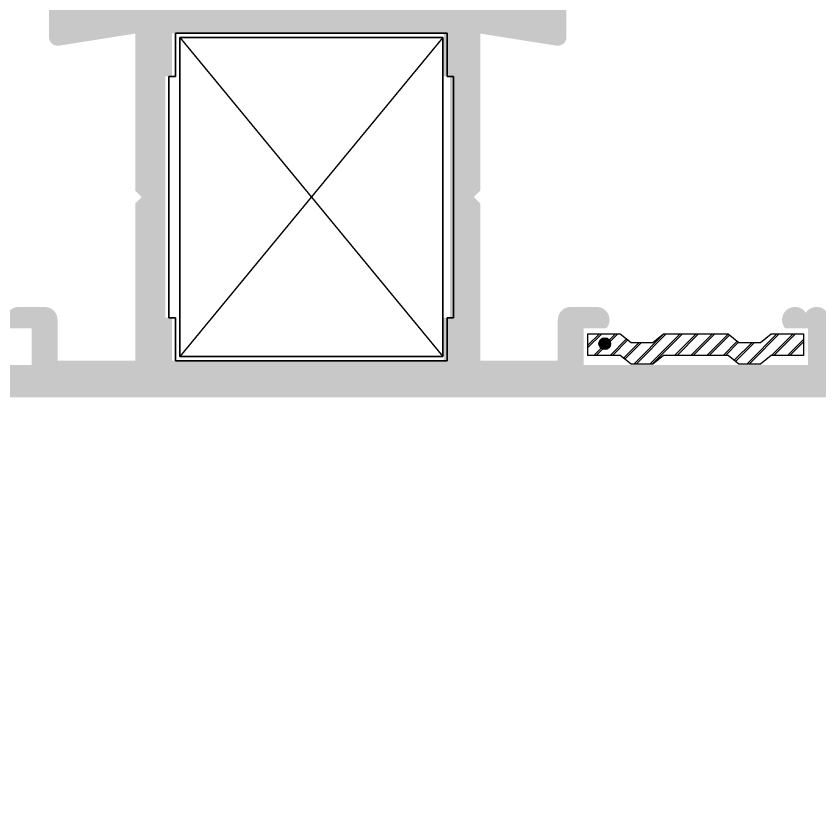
# Model space of a CAD drawing. Header units: inches. Extents: x 21 to 32698, y 13 to 3712.
# Drawn here: x 5615.443 to 5619.171, y 961.41 to 965.058 of the extents above; entities that cross this region are included whole.
import ezdxf

# ---------------------------------------------------------------- set-up
doc = ezdxf.new("R2010")
doc.units = ezdxf.units.IN
doc.header["$MEASUREMENT"] = 0
doc.set_wipeout_variables(frame=1)
for name, color, linetype, lineweight in [('Z_MİM_-KM-GLAZ', 8, 'Continuous', 25), ('Z_MİM_-KM-PATTERN-00', 8, 'Continuous', 25), ('Z_MİM_-KM-STRS', 8, 'Continuous', 25), ('Z_MİM_aksesuar_k', 8, 'Continuous', 25), ('Z_MİM_PROFIL', 8, 'Continuous', 25), ('Z_MİM_yazı_numara_k', 8, 'Continuous', 25)]:
    doc.layers.add(name, color=color, linetype=linetype, lineweight=lineweight)

# ---------------------------------------------------------------- blocks, each defined once
blk = doc.blocks.new('TRETUVAR')
at = {"layer": 'Z_MİM_-KM-PATTERN-00'}
h = blk.add_hatch(dxfattribs=at)
h.set_pattern_fill('AR-B816', color=256, scale=0.3, angle=90)
h.set_pattern_definition([(90, (21322.77130909153, 490.0316560943374), (-60.96, 3.7e-15), []), (180, (21322.77130909153, 490.0316560943374), (-60.96, -60.96), [60.96, -60.96])])
h.paths.add_polyline_path([(22632.77169056126, 2700.032280015586), (19252.77154027122, 2700.032280015586), (19252.77154027122, 2750.032225665604), (19097.77169698004, 2750.032280015583), (19097.77168145146, 2610.032280015588), (22542.77169056112, 2610.032280015588), (22542.77169056112, 2080.129651826152), (22697.77169056127, 2080.129651826152), (22697.77169056127, 1460.129651826151), (22542.77169056112, 1460.129651826151), (22542.77169056112, 980.0316989327548), (21222.77130909154, 980.0316989327546), (21222.77130909154, 590.0316560943356), (20152.77217335889, 590.0316560943356), (20152.77217335889, 980.031698932755), (19012.77152781016, 980.031698932755), (19012.77470603974, 1635.03117946213), (18722.77148703119, 1635.03117946213), (18722.77180417994, 2610.032280015588), (18807.77168921575, 2610.032280015588), (18807.77168921575, 2750.032280015588), (18632.77183330595, 2750.032280015588), (18632.77145790545, 1545.031179462132), (18922.7742659759, 1545.031179462133), (18922.77108774632, 890.0316989327565), (19882.77217335889, 890.0316989327565), (19882.77217335889, 665.0171917296054), (20022.75057058745, 665.0334293441427), (20022.77046885415, 490.0316560943373), (21322.77130909153, 490.0316560943373), (21322.77130909153, 890.0316989327565), (22632.77169056126, 890.0316989327571), (22632.77169056126, 1220.129651826155), (22797.7716905614, 1220.129651826155), (22797.7716905614, 2180.129651826148), (22632.77169056126, 2180.129651826148)])
h.paths.add_polyline_path([(19082.77168921575, 2750.032280015588), (18822.77168921575, 2750.032280015588), (18822.77168921575, 2610.032280015588), (19082.77168921575, 2610.032280015588)], flags=16)
blk = doc.blocks.new('-KM-AL1 150_900')
blk.add_wipeout([(151.48787765189405, -34.020015651829965), (151.72578753232278, -15.47991156819623), (149.45002251653852, -15.450016401351206), (149.45002251649908, 7.149983598684599), (9.450022516542688, 7.149983599164699), (9.450022516542688, -15.450016401351206), (7.397848611566587, -15.450016401351206), (7.567335590771805, -34.0610793052372)])
h = blk.add_hatch()
h.set_pattern_fill('ANSI31', color=256, scale=0.0166666666666667, angle=270, style=0)
h.set_pattern_definition([(44.99999999999996, (59.00231142622215, -105.5849166180051), (0.0374177338377881, -0.0374177338377881), [])])
h.paths.add_polyline_path([(20.78767276921281, -34.05025711884264), (20.78767276921281, -33.95025711884227), (20.93767276921426, -33.95025711884227), (20.98767276921718, -33.99025711883314), (21.08767276921572, -33.99025711883314), (21.13767276921135, -33.95025711884227), (21.43767276921426, -33.95025711884227), (21.48767276921717, -33.99025711883314), (21.58767276921571, -33.99025711883314), (21.63767276921135, -33.95025711884227), (21.78767276921281, -33.95025711884227), (21.78767276921281, -34.05025711884264), (21.63767276921135, -34.05025711884264), (21.58767276921571, -34.09025711883352), (21.48767276921717, -34.09025711883352), (21.43767276921426, -34.05025711884264), (21.13767276921135, -34.05025711884264), (21.08767276921572, -34.09025711883352), (20.98767276921718, -34.09025711883352), (20.93767276921426, -34.05025711884264)])
h = blk.add_hatch()
h.set_pattern_fill('ANSI31', color=256, scale=0.0166666666666667, angle=89.99999999999999, style=0)
h.set_pattern_definition([(225, (147.3929402995927, 32.41075166789324), (-0.0374177338377881, 0.0374177338377881), [])])
h.paths.add_polyline_path([(20.78767276921281, -34.05025711884264), (20.78767276921281, -33.95025711884227), (20.93767276921426, -33.95025711884227), (20.98767276921718, -33.99025711883314), (21.08767276921572, -33.99025711883314), (21.13767276921135, -33.95025711884227), (21.43767276921426, -33.95025711884227), (21.48767276921717, -33.99025711883314), (21.58767276921571, -33.99025711883314), (21.63767276921135, -33.95025711884227), (21.78767276921281, -33.95025711884227), (21.78767276921281, -34.05025711884264), (21.63767276921135, -34.05025711884264), (21.58767276921571, -34.09025711883352), (21.48767276921717, -34.09025711883352), (21.43767276921426, -34.05025711884264), (21.13767276921135, -34.05025711884264), (21.08767276921572, -34.09025711883352), (20.98767276921718, -34.09025711883352), (20.93767276921426, -34.05025711884264)])
at = {"layer": 'Z_MİM_PROFIL'}
h = blk.add_hatch(color=256, dxfattribs=at)
h.paths.add_polyline_path([(20.36938849800208, -32.3952571188147), (19.487672769239, -32.3952571188147), (18.60595704047591, -32.3952571188147, -0.8430389971078863), (18.54767276924394, -32.38525711882812), (18.54767276924394, -32.3652571188095), (18.62127372017858, -32.09057463037789), (18.60288201135699, -32.07218292158086, 0.1763269807107753), (18.59048299059213, -32.06640116323706), (18.35028744152078, -32.04538677565779, 1.138358678191589), (18.35278330685833, -32.10483411867607, 0.6976992708878047), (18.32462613085226, -32.15360115275689), (18.41767276923929, -32.26525711881004), (18.41767276923929, -32.39686551851173), (18.32141445356683, -32.41211133795332, 0.36891947710937), (18.28767183218588, -32.45161887158611), (18.28767183218588, -32.57311468667376, 0.4610063144275496), (18.33392921079212, -32.6126222202829), (18.68767089511675, -32.55659504158393), (18.68767089511675, -33.2852589929289), (18.71766902099625, -33.31525711881023), (18.68767089511675, -33.34525524469063), (18.68767089511675, -34.07525711881954), (18.32767276925006, -34.07525711881954), (18.32767276925006, -33.88525711882812, 0.4142135623730949), (18.26767276924511, -33.82525711881954), (18.14767276924976, -33.82525711881954, 0.6482315195121855), (18.10295140969538, -33.92525711881899), (18.20767276923288, -33.92525711881899), (18.20767276923288, -34.09525711883816), (17.16767276923929, -34.09525711883816), (17.16767276923929, -33.92525711881899), (17.27239412879862, -33.92525711881899, 1.074744973883476), (17.1776727692486, -33.85209087091971, 0.7429545911560309), (17.06767276924074, -33.88525711882812), (17.06767276924074, -34.08525711882885), (16.64767276924976, -34.08525711882885), (16.64767276924976, -33.79525711883798), (16.51091759053815, -33.79525711883798, 0.7469656303913828), (16.48371043161751, -33.88720673744592, -0.2368982326044688), (16.4676727692422, -33.89525711883744), (16.54767276924394, -33.89525711883744), (16.54767276924394, -34.10525711882383), (16.08767276923754, -34.10525711882383), (16.08767276923754, -33.89525711883744), (16.16767276923929, -33.89525711883744, 4.221221868207133), (16.15163510687125, -33.88720673744592, 0.746965630390981), (16.12442794794333, -33.79525711883798), (15.987672769239, -33.79525711883798), (15.987672769239, -34.22525711881917, 0.4142135623744271), (16.00767276923579, -34.2452571188378), (22.9676727692422, -34.2452571188378, 0.4142135623729288), (22.987672769239, -34.22525711881917), (22.987672769239, -33.79525711883798), (22.85091759053466, -33.79525711883798, 0.7469656303913901), (22.82371043160674, -33.88720673744592, -0.2368982326036203), (22.80767276923143, -33.89525711883744), (22.88767276924045, -33.89525711883744), (22.88767276924045, -34.10525711882383), (22.42767276922677, -34.10525711882383), (22.42767276922677, -33.89525711883744), (22.5076727692358, -33.89525711883744, 4.2212218681452), (22.49163510686049, -33.88720673744592, 0.7469656303913835), (22.46442794793257, -33.79525711883798), (22.32767276922823, -33.79525711883798), (22.32767276922823, -34.08525711882885), (21.90767276922997, -34.08525711882885), (21.90767276922997, -33.88525711882812, 0.7429545911579817), (21.79767276924394, -33.85209087091971, 1.074744973874497), (21.70295140969392, -33.92525711881899), (21.80767276923143, -33.92525711881899), (21.80767276923143, -34.09525711883816), (20.76767276924511, -34.09525711883816), (20.76767276924511, -33.92525711881899), (20.87239412880444, -33.92525711881899, 0.6482315195116471), (20.82767276925006, -33.82525711881954), (20.70767276923289, -33.82525711881954, 0.4142135623733723), (20.64767276924976, -33.88525711882812), (20.64767276924976, -34.07525711881954), (20.28767464336124, -34.07525711881954), (20.28767464336124, -33.34525524469063), (20.25767651748174, -33.31525711881023), (20.28767464336124, -33.2852589929289), (20.28767464336124, -32.55659504158393), (20.6414163277077, -32.6126222202829, 0.461006314427722), (20.68767370631395, -32.57311468667376), (20.68767370631395, -32.45161887158611, 0.3689194771100714), (20.65393108491116, -32.41211133795332), (20.55767276923143, -32.39686551851173), (20.55767276923143, -32.26525711881004), (20.65071940762573, -32.15360115275689, 0.697699270887671), (20.62256223161967, -32.10483411867607, 1.138358678191589), (20.62505809695722, -32.04538677565779), (20.38486254788586, -32.06640116323706, 0.1763269807108412), (20.372463527121, -32.07218292158086), (20.35407181829942, -32.09057463037789), (20.43571124500886, -32.3952571188147), (20.42595704049745, -32.3952571188147, -0.7071067811902072)])
h.paths.add_polyline_path([(20.11767464336299, -32.55525711880091), (20.11767464336299, -32.75525711880073), (20.14767464336911, -32.75525711880073), (20.14767464336911, -33.87525711881881), (20.11767464336299, -33.87525711881881), (20.11767464336299, -34.07525711881954), (19.487672769239, -34.07525711881954), (18.85767089510773, -34.07525711881954), (18.85767089510773, -33.87525711881881), (18.82767089510162, -33.87525711881881), (18.82767089510162, -32.75525711880073), (18.85767089510773, -32.75525711880073), (18.85767089510773, -32.55525711880091), (19.487672769239, -32.55525711880091)], flags=16)
at = {"layer": 'Z_MİM_yazı_numara_k'}
h = blk.add_hatch(dxfattribs=at)
h.set_pattern_fill('LINE', color=256, scale=0.0375, angle=225, style=0)
h.set_pattern_definition([(225, (29.85593084462744, -36.12007342549532), (0.0033145630368119, -0.0033145630368119), [])])
edge = h.paths.add_edge_path()
edge.add_arc((20.86561494302441, -33.99585834087793), 0.0271368228285661, 0, 360)
h = blk.add_hatch(dxfattribs=at)
h.set_pattern_fill('LINE', color=256, scale=0.0375, angle=44.99999999999999, style=0)
h.set_pattern_definition([(44.99999999999999, (176.5393208811802, -37.05409152461653), (-0.0033145630368119, 0.0033145630368119), [])])
edge = h.paths.add_edge_path()
edge.add_arc((20.86561494302441, -33.99585834087793), 0.0271368228285661, 0, 360)
for points in [[(20.1341275203813, -33.87525711884246), (20.16412752035831, -33.87525711884246), (20.16412752035831, -32.75525711882347), (20.1341275203813, -32.75525711882347), (20.1341275203813, -32.55525711882365), (19.50412564625003, -32.55525711882365), (18.87412377212603, -32.55525711882365), (18.87412377212603, -32.75525711882347), (18.84412377214175, -32.75525711882347), (18.84412377214175, -33.87525711884246), (18.87412377212603, -33.87525711884246), (18.87412377212603, -34.07525711884228), (19.50412564625003, -34.07525711884228), (20.1341275203813, -34.07525711884228)], [(21.13767276921135, -34.05025711884264), (21.08767276921572, -34.09025711883352), (20.98767276921718, -34.09025711883352), (20.93767276921426, -34.05025711884264), (20.78767276921281, -34.05025711884264), (20.78767276921281, -33.95025711884227), (20.93767276921426, -33.95025711884227), (20.98767276921718, -33.99025711883314), (21.08767276921572, -33.99025711883314), (21.13767276921135, -33.95025711884227), (21.43767276921426, -33.95025711884227), (21.48767276921717, -33.99025711883314), (21.58767276921571, -33.99025711883314), (21.63767276921135, -33.95025711884227), (21.78767276921281, -33.95025711884227), (21.78767276921281, -34.05025711884264), (21.63767276921135, -34.05025711884264), (21.58767276921571, -34.09025711883352), (21.48767276921717, -34.09025711883352), (21.43767276921426, -34.05025711884264)], [(21.13767276921135, -34.05025711884264), (21.08767276921572, -34.09025711883352), (20.98767276921718, -34.09025711883352), (20.93767276921426, -34.05025711884264), (20.78767276921281, -34.05025711884264), (20.78767276921281, -33.95025711884227), (20.93767276921426, -33.95025711884227), (20.98767276921718, -33.99025711883314), (21.08767276921572, -33.99025711883314), (21.13767276921135, -33.95025711884227), (21.43767276921426, -33.95025711884227), (21.48767276921717, -33.99025711883314), (21.58767276921571, -33.99025711883314), (21.63767276921135, -33.95025711884227), (21.78767276921281, -33.95025711884227), (21.78767276921281, -34.05025711884264), (21.63767276921135, -34.05025711884264), (21.58767276921571, -34.09025711883352), (21.48767276921717, -34.09025711883352), (21.43767276921426, -34.05025711884264)]]:
    blk.add_lwpolyline(points, close=True)
at = {"layer": 'Z_MİM_aksesuar_k'}
for p, q in [((20.11412752036267, -32.57525711884227), (18.89412377214467, -34.05525711882365)), ((18.89412377214467, -32.57525711884227), (20.11412752036267, -34.05525711882365)), ((18.89412377214467, -32.57525711884227), (20.11412752036267, -34.05525711882365)), ((20.11412752036267, -32.57525711884227), (18.89412377214467, -34.05525711882365)), ((20.11412752036267, -32.57525711884227), (18.89412377214467, -34.05525711882365)), ((18.89412377214467, -32.57525711884227), (20.11412752036267, -34.05525711882365))]:
    blk.add_line(p, q, dxfattribs=at)
for points in [[(18.89412377214467, -32.57525711884227), (20.11412752036267, -32.57525711884227), (20.11412752036267, -34.05525711882365), (18.89412377214467, -34.05525711882365)], [(20.11412752036267, -32.57525711884227), (18.89412377214467, -32.57525711884227), (18.89412377214467, -34.05525711882365), (20.11412752036267, -34.05525711882365)], [(18.89412377214467, -32.57525711884227), (20.11412752036267, -32.57525711884227), (20.11412752036267, -34.05525711882365), (18.89412377214467, -34.05525711882365)]]:
    blk.add_lwpolyline(points, close=True, dxfattribs=at)
at = {"layer": 'Z_MİM_PROFIL'}
for points in [[(18.87412377212603, -32.55525711880091), (19.50412564625003, -32.55525711880091), (20.1341275203813, -32.55525711880091), (20.1341275203813, -32.75525711880073), (20.16412752035831, -32.75525711880073), (20.16412752035831, -33.87525711881881), (20.1341275203813, -33.87525711881881), (20.1341275203813, -34.07525711881954), (19.50412564625003, -34.07525711881954), (18.87412377212603, -34.07525711881954), (18.87412377212603, -33.87525711881881), (18.8441237720981, -33.87525711881881), (18.8441237720981, -32.75525711880073), (18.87412377212603, -32.75525711880073)], [(20.1341275203813, -32.55525711877726), (19.50412564625003, -32.55525711877726), (18.87412377212603, -32.55525711877726), (18.87412377212603, -32.75525711877708), (18.84412377214175, -32.75525711877708), (18.84412377214175, -33.87525711879607), (18.87412377212603, -33.87525711879607), (18.87412377212603, -34.07525711879589), (19.50412564625003, -34.07525711879589), (20.1341275203813, -34.07525711879589), (20.1341275203813, -33.87525711879607), (20.16412752040924, -33.87525711879607), (20.16412752040924, -32.75525711877708), (20.1341275203813, -32.75525711877708)], [(18.87412377212603, -32.55525711880091), (19.50412564625003, -32.55525711880091), (20.1341275203813, -32.55525711880091), (20.1341275203813, -32.75525711880073), (20.16412752035831, -32.75525711880073), (20.16412752035831, -33.87525711881881), (20.1341275203813, -33.87525711881881), (20.1341275203813, -34.07525711881954), (19.50412564625003, -34.07525711881954), (18.87412377212603, -34.07525711881954), (18.87412377212603, -33.87525711881881), (18.8441237720981, -33.87525711881881), (18.8441237720981, -32.75525711880073), (18.87412377212603, -32.75525711880073)]]:
    blk.add_lwpolyline(points, close=True, dxfattribs=at)
at = {"layer": 'Z_MİM_yazı_numara_k'}
blk.add_circle((20.86561494302441, -33.99585834087793), 0.0271368228285661, dxfattribs=at)
blk.add_circle((20.86561494302441, -33.99585834087793), 0.0271368228285661, dxfattribs=at)

msp = doc.modelspace()

# ---------------------------------------------------------------- block references
at = {"layer": 'Z_MİM_-KM-STRS'}
msp.add_blockref('TRETUVAR', (-15696.01404252147, -12.94855516745), dxfattribs=at)

# ---------------------------------------------------------------- next in the draw order: block references
at = {"layer": 'Z_MİM_-KM-GLAZ'}
msp.add_blockref('-KM-AL1 150_900', (5597.307816258058, 997.5330909556012), dxfattribs=at)

doc.saveas('drawing.dxf')
